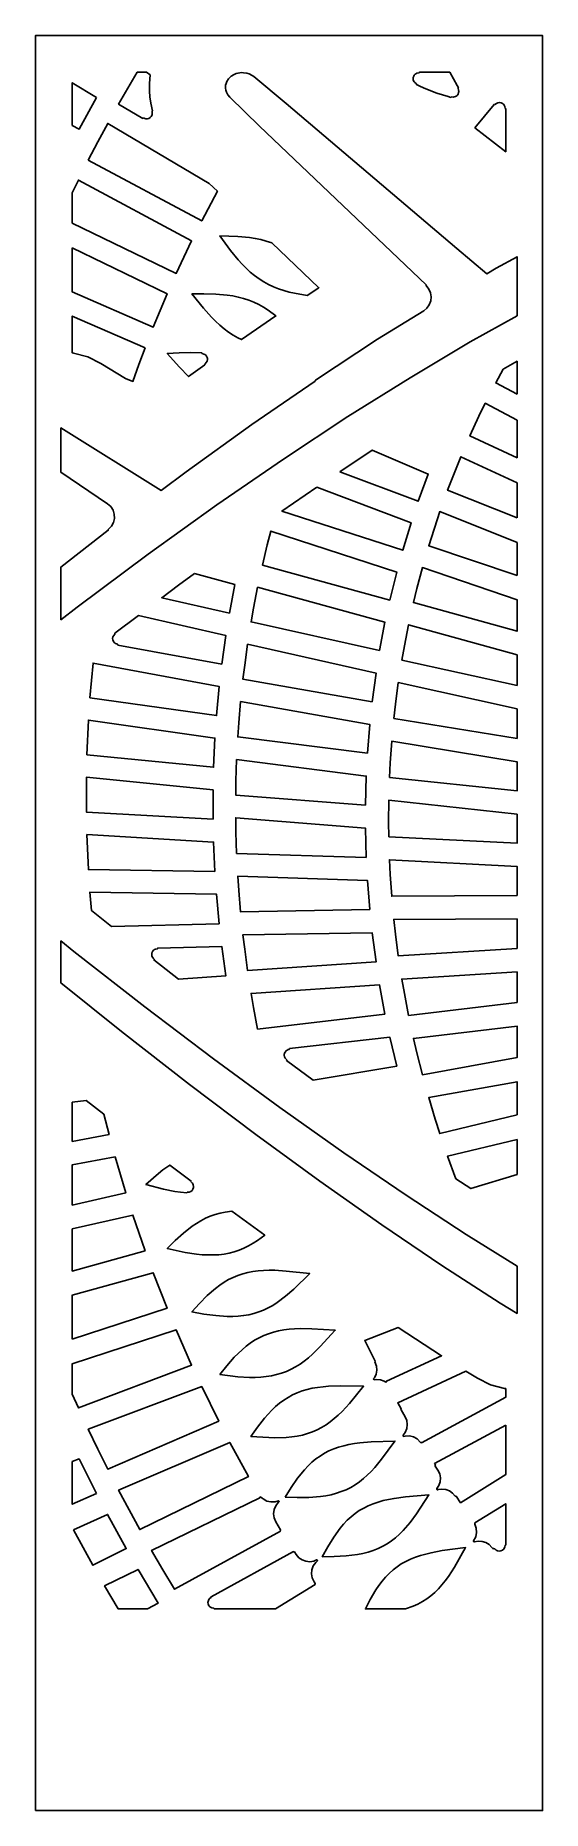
# Model space of a CAD drawing. Extents: x 0 to 400, y 0 to 1400.
import ezdxf

# ---------------------------------------------------------------- set-up
doc = ezdxf.new("R2010")
doc.units = 0
doc.layers.add('CUT', color=1, linetype='CONTINUOUS')
doc.layers.add('OUTLINE', color=7, linetype='CONTINUOUS')

msp = doc.modelspace()

# ---------------------------------------------------------------- linework, layer by layer
at = {"layer": 'CUT'}
for points in [[(32.98, 949.22), (20, 939.2), (20, 980.76), (57.44, 1009.74), (57.31, 1010.12), (57.36, 1010.34), (59.85, 1012.92), (61.47, 1015.83), (62.25, 1019.07), (62.14, 1022.4), (61.15, 1025.58), (59.35, 1028.39), (56.84, 1030.64), (20, 1055.58), (20, 1090.43), (99.28, 1041.18), (118.77, 1055.73), (170.8, 1093.08), (220.74, 1127.41), (220.64, 1127.87), (220.9, 1128.25), (269.89, 1160.38), (306.26, 1182.94), (308.79, 1185), (310.68, 1187.63), (311.82, 1190.64), (312.15, 1193.84), (311.64, 1197.03), (310.33, 1199.97), (308.17, 1202.71), (308.2, 1203.15), (308.31, 1203.3), (176.76, 1328.41), (153.22, 1351.3), (151.68, 1353.22), (150.6, 1355.36), (150.14, 1356.86), (149.91, 1358.4), (150, 1360.72), (150.34, 1362.23), (150.9, 1363.68), (152.15, 1365.7), (153.22, 1366.9), (154.46, 1367.97), (156.61, 1369.27), (158.19, 1369.92), (159.86, 1370.38), (162.47, 1370.7), (164.23, 1370.66), (166.84, 1370.23), (168.51, 1369.69), (170.85, 1368.55), (172.25, 1367.57), (197.78, 1346.37), (332.31, 1232.1), (356.15, 1212.04), (363.56, 1216.4), (380, 1225.48), (380, 1178.98), (342.95, 1158.27), (295.48, 1130.11), (246.4, 1099.37), (195.65, 1065.97), (143.19, 1029.85), (88.98, 990.95)], [(48.13, 1351.21), (34.44, 1326.11), (29, 1329.12), (29, 1362.78)], [(85.3, 1334.94), (84.86, 1334.81), (84.73, 1334.64), (65.55, 1345.92), (80.28, 1371), (87.46, 1371), (90.6, 1368.97), (89.95, 1362.21), (89.95, 1356.15), (90.29, 1351.64), (91.02, 1346.62), (92.36, 1340.7), (92.16, 1340.6), (91.94, 1340.2), (92.13, 1339.08), (92.06, 1337.77), (91.8, 1336.93), (91.38, 1336.16), (91.1, 1335.82), (90.48, 1335.2), (89.33, 1334.55), (88.49, 1334.32), (87.17, 1334.3), (86.32, 1334.5)], [(326.76, 1371), (332.72, 1360.52), (333.71, 1358.63), (333.53, 1358.5), (333.38, 1358.08), (333.74, 1357.08), (333.92, 1355.82), (333.83, 1354.97), (333.4, 1353.76), (332.65, 1352.73), (331.99, 1352.2), (331.23, 1351.78), (330.42, 1351.54), (329.57, 1351.44), (328.2, 1351.58), (327.82, 1351.35), (327.73, 1351.16), (325.5, 1351.79), (316.5, 1354.64), (307.85, 1357.87), (303.71, 1359.7), (300.55, 1361.27), (300.6, 1361.7), (300.49, 1361.9), (299.23, 1362.81), (298.66, 1363.47), (298.24, 1364.22), (297.97, 1365.05), (297.86, 1365.92), (297.93, 1366.8), (298.36, 1368.03), (298.83, 1368.75), (299.45, 1369.38), (300.16, 1369.87), (300.97, 1370.21), (302.51, 1370.45), (302.7, 1370.59), (302.86, 1371)], [(346.58, 1327.26), (361.84, 1345.59), (362.25, 1345.44), (362.48, 1345.49), (363.65, 1346.47), (364.81, 1346.99), (366.08, 1347.16), (367.34, 1346.95), (368.48, 1346.39), (369.14, 1345.84), (369.68, 1345.18), (370.21, 1344.03), (370.45, 1342.51), (370.59, 1342.32), (371, 1342.16), (371, 1308.28)], [(41.67, 1301.55), (49.22, 1316.13), (57.01, 1330.62), (137.06, 1283.36), (143.58, 1277.14), (131.12, 1253.75)], [(29, 1251.89), (29, 1275.79), (33.88, 1285.92), (123.2, 1238.02), (111, 1212.32)], [(29, 1232.54), (103.85, 1196.27), (98.28, 1183.21), (92.9, 1170.08), (29, 1197.75)], [(176.39, 1208.12), (172.85, 1210.67), (169.44, 1213.46), (166.13, 1216.46), (162.93, 1219.67), (159.84, 1223.08), (153.9, 1230.35), (145.44, 1242.05), (159.61, 1241.5), (168.82, 1240.59), (173.31, 1239.89), (177.7, 1238.99), (181.99, 1237.89), (186.45, 1236.45), (223.63, 1201.07), (214.33, 1194.98), (204.42, 1196.66), (200.09, 1197.67), (195.86, 1198.86), (191.74, 1200.26), (187.72, 1201.88), (183.83, 1203.72), (180.05, 1205.8)], [(132.46, 1184.84), (123.46, 1196.12), (132.89, 1196.29), (142.18, 1196.08), (151.23, 1195.28), (155.64, 1194.6), (159.95, 1193.7), (164.16, 1192.58), (168.27, 1191.22), (172.26, 1189.62), (176.15, 1187.78), (179.93, 1185.69), (183.6, 1183.37), (189.71, 1178.83), (162.49, 1160.18), (159.68, 1161.56), (155.93, 1163.7), (152.29, 1166.08), (148.75, 1168.7), (145.32, 1171.55), (141.98, 1174.6), (138.73, 1177.85)], [(86.53, 1153.74), (81.59, 1140.45), (76.85, 1127.1), (71.01, 1129.35), (51.63, 1141.41), (41.25, 1146.54), (30.08, 1149.57), (29, 1149.65), (29, 1178.76)], [(133.83, 1141.14), (133.6, 1140.75), (133.72, 1140.32), (120.79, 1131.04), (113.51, 1138.36), (104, 1149.2), (113.35, 1149.82), (122.59, 1150.06), (131.21, 1149.71), (131.33, 1149.31), (131.5, 1149.15), (132.91, 1148.77), (133.67, 1148.38), (134.01, 1148.12), (134.88, 1147.19), (135.44, 1146.04), (135.62, 1145.22), (135.64, 1144.36), (135.36, 1143.13), (134.74, 1142.01)], [(380, 1116.99), (363.06, 1125.95), (368.9, 1136.77), (380, 1143.08)], [(349.85, 1099.69), (354.84, 1109.93), (380, 1096.57), (380, 1066.97), (342.68, 1084.21)], [(240.05, 1055.97), (265.69, 1073.07), (309.81, 1054.03), (302.01, 1032.68)], [(380, 1019.49), (325.05, 1041.34), (335.52, 1067.73), (380, 1047.11)], [(221.85, 1043.84), (296.33, 1015.71), (289.71, 993.99), (194.41, 1024.83)], [(380, 974.03), (310.21, 997.49), (318.97, 1024.47), (380, 1000.09)], [(179, 982.11), (182.83, 998.32), (185.57, 1009.08), (284.96, 976.73), (279.53, 954.67)], [(300.87, 963.81), (305.21, 980.27), (380, 954.99), (380, 930.13), (298.18, 952.78)], [(125.42, 975.56), (157.2, 966.92), (152.99, 944.4), (99.63, 956.48), (112.74, 966.36)], [(271.5, 914.82), (170.15, 937.45), (172.09, 948.4), (175.27, 964.76), (275.73, 937.17)], [(64.94, 919.23), (64.86, 919.66), (64.7, 919.83), (63.25, 920.34), (62.22, 921.07), (61.44, 922.07), (60.97, 923.25), (60.86, 924.5), (61.1, 925.75), (61.71, 926.87), (62.63, 927.86), (62.7, 928.08), (62.58, 928.5), (81.23, 942.62), (150.13, 926.89), (146.97, 904.16)], [(289, 907.35), (290.99, 918.54), (294.29, 935.27), (380, 911.39), (380, 887.42)], [(265.61, 874.52), (163.68, 892.3), (165.04, 903.36), (167.34, 919.9), (268.64, 897.1)], [(42.99, 877.71), (45.47, 904.95), (144.92, 886.51), (142.81, 863.61)], [(282.69, 861.33), (283.97, 872.65), (286.22, 889.59), (380, 868.89), (380, 845.54)], [(261.89, 833.85), (159.62, 846.76), (160.39, 857.9), (161.81, 874.59), (263.7, 856.63)], [(40.54, 832.71), (41.78, 860.11), (141.59, 845.84), (140.53, 822.79)], [(279.24, 814.85), (279.82, 826.27), (281.01, 843.38), (380, 827.14), (380, 804.16)], [(260.32, 792.91), (157.95, 800.91), (158.13, 812.12), (158.68, 828.92), (260.93, 815.84)], [(140.12, 781.78), (40.14, 787.5), (40.14, 815.02), (140.12, 804.93)], [(278.68, 768.05), (278.56, 779.54), (278.68, 796.76), (380, 785.83), (380, 762.96)], [(260.93, 751.78), (158.68, 754.86), (158.13, 771.74), (157.95, 782.98), (260.32, 774.8)], [(141.59, 740.65), (41.78, 742.15), (40.54, 769.75), (140.53, 763.86)], [(380, 721.65), (281.01, 721.06), (279.82, 738.35), (279.24, 749.87), (380, 744.63)], [(263.7, 710.54), (161.81, 708.69), (160.39, 725.61), (159.62, 736.88), (261.89, 733.61)], [(144.92, 699.44), (60.03, 697.12), (44.21, 709.78), (42.99, 724.36), (142.81, 722.68)], [(380, 679.9), (286.22, 674.03), (283.97, 691.32), (282.69, 702.85), (380, 703.25)], [(165.04, 679.41), (163.68, 690.69), (265.61, 692.36), (268.64, 669.29), (167.34, 662.51)], [(192.72, 554.46), (243.39, 518.65), (292.41, 485.32), (339.82, 454.42), (380, 429.41), (380, 392.05), (366.72, 400.22), (320.66, 429.92), (273.19, 461.93), (224.22, 496.32), (173.71, 533.15), (121.58, 572.51), (67.8, 614.43), (20, 652.8), (20, 685.81), (30.37, 677.48), (86.25, 633.82), (140.36, 592.84)], [(112.93, 655.62), (93.44, 670.89), (93.57, 671.3), (93.51, 671.52), (92.75, 672.3), (92.25, 673.01), (91.9, 673.8), (91.68, 675.07), (91.74, 675.93), (92.15, 677.15), (92.61, 677.88), (93.2, 678.51), (93.91, 679), (94.7, 679.35), (96.14, 679.62), (96.44, 679.96), (96.47, 680.18), (146.97, 681.47), (150.13, 658.24)], [(380, 637.4), (294.29, 627.07), (290.99, 644.32), (289, 655.83), (380, 661.37)], [(275.73, 628.11), (175.27, 616.39), (172.09, 633.26), (170.15, 644.52), (271.5, 651.13)], [(300.87, 597.49), (298.18, 608.94), (380, 618.66), (380, 593.8), (305.21, 580.34)], [(200.41, 600.51), (200.52, 600.93), (279.53, 610), (284.96, 587.08), (219.19, 576.07), (198.15, 591.53), (198.27, 591.95), (198.2, 592.17), (197.09, 593.29), (196.48, 594.45), (196.23, 595.73), (196.28, 596.61), (196.38, 597.03), (196.51, 597.46), (196.9, 598.24), (197.75, 599.24), (198.46, 599.75), (199.28, 600.1), (200.24, 600.35)], [(315.34, 545.29), (310.21, 562.33), (380, 574.76), (380, 548.7), (318.97, 533.97)], [(29, 527.76), (29, 558.63), (39.9, 560.11), (53.93, 549.17), (58.05, 533.07)], [(380, 529.3), (380, 501.68), (343.46, 490.51), (331.57, 498.33), (325.05, 516.13)], [(29, 477.42), (29, 509.36), (62.85, 515.48), (71.26, 487.1)], [(121.29, 487.81), (119.76, 487.65), (119.57, 487.52), (119.39, 487.12), (114.49, 487.58), (110.02, 488.22), (100.94, 490.05), (87.09, 493.71), (97.1, 502.51), (100.51, 505.23), (105.96, 509.12), (122.77, 496.43), (122.65, 496), (122.72, 495.78), (123.8, 494.67), (124.39, 493.53), (124.64, 492.27), (124.59, 491.41), (124.21, 490.18), (123.48, 489.11), (122.49, 488.3)], [(86.53, 441.44), (29, 425.52), (29, 458.75), (76.85, 469.62)], [(149.69, 471.99), (154.85, 472.65), (180.87, 453.67), (175.16, 449.57), (171.64, 447.35), (168.04, 445.34), (164.37, 443.55), (160.6, 442.01), (156.74, 440.71), (152.79, 439.68), (148.74, 438.91), (144.59, 438.4), (140.35, 438.15), (136.03, 438.15), (131.61, 438.37), (127.13, 438.81), (117.99, 440.21), (104, 443.22), (110.31, 449.53), (116.78, 455.46), (123.49, 460.76), (126.97, 463.1), (130.52, 465.22), (134.17, 467.09), (137.91, 468.71), (141.74, 470.06), (145.67, 471.15)], [(29, 371.74), (29, 406.53), (92.9, 424.1), (103.85, 396.17)], [(145.32, 414.34), (148.75, 416.64), (152.29, 418.7), (155.93, 420.51), (159.68, 422.06), (163.54, 423.35), (167.5, 424.38), (171.57, 425.16), (175.74, 425.7), (180, 426.02), (184.35, 426.13), (188.78, 426.06), (197.84, 425.5), (216.41, 423.44), (203.82, 411.25), (197.36, 405.63), (190.65, 400.64), (187.17, 398.44), (183.6, 396.47), (179.93, 394.73), (176.15, 393.24), (172.26, 392.01), (168.27, 391.04), (164.16, 390.33), (159.95, 389.87), (155.64, 389.66), (151.23, 389.67), (142.18, 390.3), (132.89, 391.57), (123.46, 393.23), (129.42, 399.88), (135.56, 406.16), (141.98, 411.81)], [(29, 328.49), (29, 352.39), (111, 379), (123.2, 351.36), (33.88, 317.59)], [(145.44, 343.82), (151.03, 350.81), (156.83, 357.43), (162.93, 363.43), (166.13, 366.14), (169.44, 368.62), (172.85, 370.87), (176.39, 372.86), (180.05, 374.6), (183.83, 376.08), (187.72, 377.31), (191.74, 378.29), (195.86, 379.04), (200.09, 379.56), (204.42, 379.89), (208.84, 380.04), (217.89, 379.9), (236.51, 378.73), (224.61, 365.85), (218.46, 359.88), (215.29, 357.11), (212.03, 354.53), (208.68, 352.15), (205.22, 349.98), (201.65, 348.06), (197.96, 346.38), (194.15, 344.95), (190.22, 343.78), (186.16, 342.87), (181.99, 342.2), (177.7, 341.78), (173.31, 341.58), (168.82, 341.59), (159.61, 342.13)], [(268.09, 354.29), (259.74, 370.67), (286, 380.92), (320.37, 358.71), (277.05, 338.65), (277.02, 338.37), (276.89, 338.16), (276.44, 337.97), (275.02, 338.6), (272.15, 339.59), (269.16, 339.85), (267.21, 339.59), (266.84, 339.87), (266.76, 340.1), (266.78, 340.34), (267.44, 341.23), (268.75, 344.15), (269.26, 347.31), (268.94, 350.5), (267.76, 353.78), (267.93, 354.19)], [(288.39, 316.06), (288.33, 316.52), (288.61, 316.88), (285.85, 321.65), (339.63, 346.44), (348.59, 340.93), (358.97, 335.86), (370.13, 332.87), (371, 332.81), (371, 325.88), (304.53, 290.05), (304.39, 290.29), (303.99, 290.2), (303.78, 290.27), (300.99, 293.04), (298.15, 294.63), (295, 295.42), (291.76, 295.36), (290.46, 295.05), (290.23, 295.13), (290.05, 295.3), (289.95, 295.77), (290.06, 296), (291.73, 298.25), (292.9, 301.22), (293.28, 304.38), (292.85, 307.54), (291.6, 310.52)], [(49.22, 284.95), (41.67, 300.73), (131.12, 334.38), (144.56, 307.08), (57.01, 269.23)], [(179.44, 294.34), (169.92, 295.1), (175.13, 302.42), (180.57, 309.37), (186.34, 315.71), (189.39, 318.59), (192.55, 321.25), (195.84, 323.68), (199.27, 325.86), (202.82, 327.79), (206.51, 329.46), (210.33, 330.89), (214.28, 332.07), (218.35, 333.02), (222.54, 333.75), (226.84, 334.29), (231.24, 334.65), (240.27, 334.95), (258.89, 334.67), (247.7, 321.12), (241.88, 314.81), (238.86, 311.87), (235.75, 309.11), (232.53, 306.55), (229.2, 304.2), (225.74, 302.09), (222.15, 300.21), (218.43, 298.59), (214.57, 297.23), (210.57, 296.11), (206.44, 295.24), (202.19, 294.61), (197.82, 294.19), (188.78, 293.96)], [(371, 303.81), (371, 264.96), (335.34, 242.79), (331.86, 247.92), (331.47, 247.81), (331.08, 248.02), (329.04, 250.35), (326.54, 252.08), (323.7, 253.15), (320.67, 253.51), (317.66, 253.11), (317.18, 252.97), (316.94, 253.03), (316.75, 253.19), (316.63, 253.41), (316.62, 253.67), (316.71, 253.9), (318.24, 256.22), (319.27, 259.24), (319.49, 262.42), (318.88, 265.56), (317.48, 268.48), (315.37, 271.7), (315.29, 272.15), (315.55, 272.53), (314.82, 273.65)], [(73.81, 237.02), (65.55, 252.59), (153.25, 290.32), (167.92, 263.4), (82.3, 221.51)], [(196.86, 247.19), (201.68, 254.81), (206.74, 262.08), (212.16, 268.75), (215.05, 271.8), (218.07, 274.64), (221.22, 277.24), (224.52, 279.6), (227.96, 281.72), (231.55, 283.58), (235.29, 285.21), (239.17, 286.59), (243.18, 287.74), (247.32, 288.68), (251.58, 289.43), (255.94, 290.01), (264.93, 290.74), (283.51, 291.35), (273.06, 277.16), (267.59, 270.52), (264.74, 267.41), (261.78, 264.48), (258.71, 261.74), (255.51, 259.22), (252.17, 256.92), (248.69, 254.86), (245.06, 253.05), (241.28, 251.48), (237.35, 250.16), (233.28, 249.08), (229.07, 248.24), (224.74, 247.61), (215.73, 246.94), (206.39, 246.87)], [(48.13, 250.05), (29, 241.51), (29, 275.16), (34.44, 277.31)], [(193.37, 221.37), (193.38, 220.93), (193.12, 220.63), (193.25, 220.41), (109.74, 174.5), (100.55, 189.76), (91.59, 205.1), (176.91, 246.68), (177.02, 247.04), (177.42, 247.27), (177.87, 247.15), (178.76, 246.44), (179.5, 245.72), (182.47, 244.11), (185.76, 243.35), (189.14, 243.52), (191.63, 244.31), (192.04, 244.09), (192.16, 243.88), (192.18, 243.64), (192.1, 243.41), (191.58, 242.96), (189.54, 240.35), (188.25, 237.3), (187.83, 234.02), (188.28, 230.74), (189.61, 227.65)], [(235.76, 200.31), (226.24, 200.17), (230.65, 208.09), (235.31, 215.66), (240.37, 222.65), (243.09, 225.87), (245.95, 228.87), (248.96, 231.65), (252.13, 234.19), (255.45, 236.49), (258.93, 238.55), (262.58, 240.36), (266.37, 241.94), (270.31, 243.3), (274.39, 244.45), (278.59, 245.41), (282.91, 246.2), (291.84, 247.38), (310.34, 248.89), (300.66, 234.08), (295.56, 227.12), (290.08, 220.74), (287.16, 217.83), (284.1, 215.13), (280.89, 212.65), (277.53, 210.41), (274, 208.4), (270.31, 206.64), (266.47, 205.12), (262.46, 203.84), (258.31, 202.78), (254.02, 201.94), (245.08, 200.83)], [(361.66, 206.36), (361.43, 206.65), (361.22, 206.55), (360.77, 206.61), (360.02, 207.51), (357.87, 209.72), (355.28, 211.32), (352.38, 212.24), (349.34, 212.42), (346.28, 211.84), (345.81, 211.95), (345.65, 212.14), (345.57, 212.37), (345.6, 212.62), (347.32, 215.91), (348, 219.26), (347.73, 222.65), (346.52, 225.91), (346.48, 226.15), (346.55, 226.39), (346.73, 226.6), (346.58, 226.81), (371, 241.93), (371, 209.51), (370.59, 209.35), (370.45, 209.16), (370.21, 207.62), (369.86, 206.81), (369.37, 206.09), (368.75, 205.47), (368.39, 205.22), (367.2, 204.68), (365.9, 204.51), (364.6, 204.74), (363.43, 205.34), (362.3, 206.42), (361.85, 206.47)], [(29.86, 221.49), (56.83, 233.48), (71.62, 206.56), (45.23, 193.4)], [(203.54, 204.01), (203.93, 204.11), (204.15, 204.05), (204.34, 203.89), (205.69, 201.84), (207.78, 199.41), (210.39, 197.62), (213.37, 196.53), (216.53, 196.24), (219.65, 196.77), (221.61, 197.65), (221.85, 197.7), (222.3, 197.51), (222.46, 197.06), (222.39, 196.83), (221.1, 195.71), (219.17, 193.03), (218.03, 189.93), (217.74, 186.64), (218.34, 183.4), (219.78, 180.39), (220.6, 179.13), (220.63, 178.69), (220.38, 178.37), (220.52, 178.16), (189.31, 159), (141.06, 159), (140.9, 159.41), (140.71, 159.55), (139.18, 159.79), (138.02, 160.34), (137.36, 160.88), (136.81, 161.55), (136.4, 162.3), (136.15, 163.12), (136.06, 163.98), (136.14, 164.82), (136.39, 165.66), (136.78, 166.41), (137.64, 167.38), (138.48, 168), (138.57, 168.21), (138.52, 168.63), (203.43, 204.18)], [(308.63, 166.96), (305.22, 164.77), (301.64, 162.81), (297.88, 161.1), (291.99, 159), (260.33, 159), (264.07, 166.35), (268.52, 173.96), (270.93, 177.52), (273.47, 180.9), (276.17, 184.06), (279.02, 187.01), (282.05, 189.73), (285.24, 192.21), (288.61, 194.45), (292.14, 196.46), (295.84, 198.23), (299.7, 199.79), (303.71, 201.15), (312.12, 203.33), (320.96, 204.95), (339.33, 207.37), (330.46, 191.96), (325.74, 184.69), (323.24, 181.26), (320.61, 178), (317.85, 174.92), (314.94, 172.05), (311.87, 169.39)], [(88.44, 159), (65.23, 159), (54.55, 177.08), (80.99, 190.21), (96.86, 163.66)]]:
    msp.add_lwpolyline(points, close=True, dxfattribs=at)
at = {"layer": 'OUTLINE'}
msp.add_lwpolyline([(0, 0), (400, 0), (400, 1400), (0, 1400)], close=True, dxfattribs=at)

doc.saveas('drawing.dxf')
